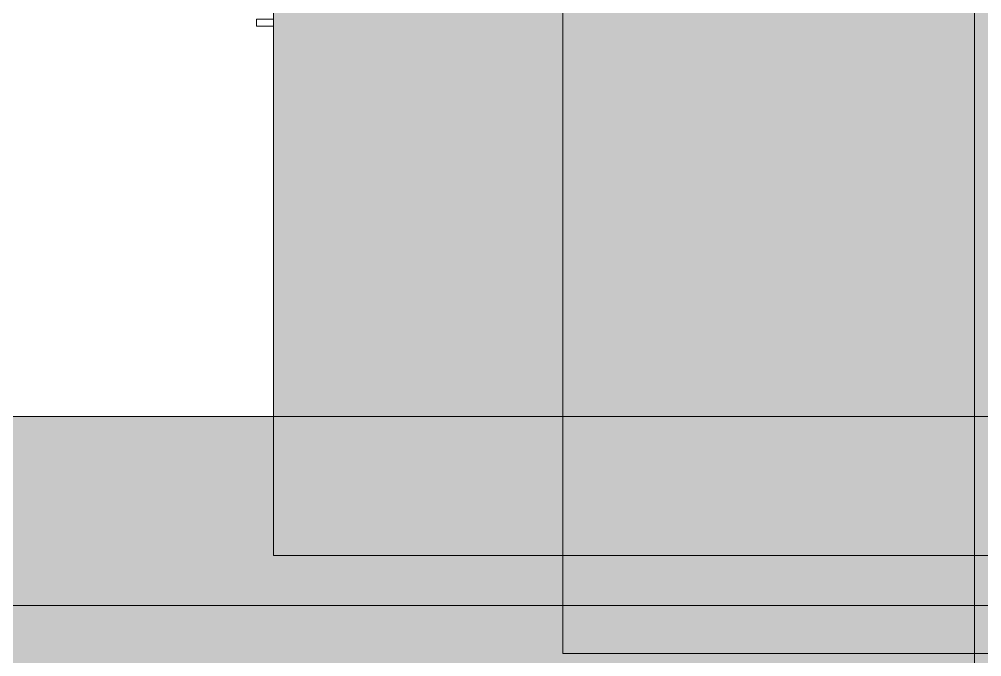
# Model space of a CAD drawing. Header units: metres. Extents: x -208 to 1512, y -277 to 123.
# Drawn here: x 3.227 to 4.091, y -24.426 to -23.853 of the extents above; entities that cross this region are included whole.
import ezdxf

# ---------------------------------------------------------------- set-up
doc = ezdxf.new("R2010")
doc.units = ezdxf.units.M
doc.header["$MEASUREMENT"] = 0
doc.linetypes.add('Wipeout_Contour', pattern=[1, 0, -1])
for name, color, linetype in [('220 Bodenaufbau - Außen_ Gefälle', 7, 'Continuous'), ('325 Dachfenster', 7, 'Continuous'), ('330 Dachaufbau', 7, 'Continuous'), ('725 Nachbarbebauung', 7, 'Continuous')]:
    doc.layers.add(name, color=color, linetype=linetype)

# ---------------------------------------------------------------- blocks, each defined once
blk = doc.blocks.new('Decke_52_4', base_point=(0.22443, -21.535))
at = {"layer": '220 Bodenaufbau - Außen_ Gefälle', "color": 7, "linetype": 'Continuous', "lineweight": 13, "flags": 128}
blk.add_lwpolyline([(12.50503, -23.96), (9.82002, -23.96), (9.82002, -25.82), (7.92503, -25.82), (7.92503, -23.96), (5.45089, -23.96), (5.45089, -24.38), (3.02503, -24.38), (3.02503, -21.535), (0.22443, -21.535), (0.23538, -30.31503)], dxfattribs=at)
blk = doc.blocks.new('Dachfläche_9_4', base_point=(0.03449, -21.27914))
at = {"layer": '330 Dachaufbau', "linetype": 'Continuous', "lineweight": 0, "true_color": 0x000000}
h = blk.add_hatch(color=18, dxfattribs=at)
h.paths.add_polyline_path([(3.45503, -24.335), (5.45089, -24.335), (5.45089, -22.14), (5.55503, -22.14), (5.55503, -21.27914), (0.03449, -21.27914), (0.03837, -24.39504), (0.05981, -24.39504), (0.05981, -21.295), (3.19503, -21.295), (3.19503, -21.585), (3.45503, -21.585)])
h.paths.add_polyline_path([(3.71482, -23.72517), (3.71482, -22.2008), (4.49482, -22.2008), (4.49482, -23.72517)], flags=0)
at = {"layer": '330 Dachaufbau', "color": 7, "linetype": 'Continuous', "lineweight": 18, "flags": 128}
for points in [[(3.45503, -24.335), (3.45503, -21.585)], [(5.45089, -24.335), (3.45503, -24.335)]]:
    blk.add_lwpolyline(points, dxfattribs=at)
blk = doc.blocks.new('DF Marker 27[473]_4', base_point=(4.08471, -22.86773))
at = {"layer": '325 Dachfenster', "color": 7, "linetype": 'Continuous', "lineweight": 13}
blk.add_line((4.08471, -19.11148), (4.08471, -24.9007), dxfattribs=at)
blk = doc.blocks.new('VELUX SlopeRoofBundle[12]_4')
at = {"layer": '325 Dachfenster', "linetype": 'Continuous', "lineweight": 0}
blk.add_line((4.08471, -19.11148), (4.08471, -24.9007), dxfattribs=at)
at = {"color": 254, "linetype": 'Wipeout_Contour', "lineweight": 0, "ltscale": 96.436289}
blk.add_wipeout([(3.43971, -23.85323), (3.43971, -23.85888), (3.45503, -23.85888), (3.45503, -23.85323)], dxfattribs=at).dxf.layer = '325 Dachfenster'
at = {"layer": '325 Dachfenster', "linetype": 'Continuous', "lineweight": 0, "flags": 128}
blk.add_lwpolyline([(3.45503, -23.85323), (3.43971, -23.85323)], dxfattribs=at)
at = {"color": 254, "linetype": 'Wipeout_Contour', "lineweight": 0, "ltscale": 96.448711}
blk.add_wipeout([(3.43971, -23.8591), (3.43971, -23.85931), (3.45503, -23.85931), (3.45503, -23.8591)], dxfattribs=at).dxf.layer = '325 Dachfenster'
at = {"color": 254, "linetype": 'Wipeout_Contour', "lineweight": 0, "ltscale": 96.447872}
blk.add_wipeout([(3.43971, -23.85888), (3.43971, -23.8591), (3.45503, -23.8591), (3.45503, -23.85888)], dxfattribs=at).dxf.layer = '325 Dachfenster'
at = {"layer": '325 Dachfenster', "linetype": 'Continuous', "lineweight": 0, "flags": 128}
for points in [[(3.43971, -23.85323), (3.43971, -23.85888)], [(3.43971, -23.85888), (3.43971, -23.8591)], [(3.43971, -23.8591), (3.43971, -23.85931)], [(3.45503, -23.85931), (3.43971, -23.85931)], [(3.45503, -23.85323), (3.45503, -23.85888)], [(3.45503, -23.85888), (3.45503, -23.8591)], [(3.45503, -23.8591), (3.45503, -23.85931)]]:
    blk.add_lwpolyline(points, dxfattribs=at)
at = {"layer": '325 Dachfenster', "color": 7, "lineweight": 13}
blk.add_blockref('DF Marker 27[473]_4', (4.08471, -22.86773), dxfattribs=at)
blk = doc.blocks.new('Dachfläche_24_4', base_point=(4.55611, -22.1008))
at = {"layer": '325 Dachfenster', "color": 7, "linetype": 'Continuous', "lineweight": 13, "true_color": 0xf4f4f4, "flags": 128}
for points in [[(3.71482, -23.80295), (3.71482, -24.42284)], [(3.71482, -24.42284), (4.49482, -24.42284)]]:
    blk.add_lwpolyline(points, dxfattribs=at)
at = {"layer": '325 Dachfenster', "linetype": 'Continuous', "lineweight": 0}
blk.add_blockref('VELUX SlopeRoofBundle[12]_4', (0, 0), dxfattribs=at)

msp = doc.modelspace()

# ---------------------------------------------------------------- block references
at = {"layer": '220 Bodenaufbau - Außen_ Gefälle', "color": 7, "linetype": 'Continuous', "lineweight": 13}
msp.add_blockref('Decke_52_4', (0.22443, -21.535), dxfattribs=at)

# ---------------------------------------------------------------- next in the draw order: block references
at = {"layer": '330 Dachaufbau', "color": 7, "linetype": 'Continuous', "lineweight": 18}
msp.add_blockref('Dachfläche_9_4', (0.03449, -21.27914), dxfattribs=at)

# ---------------------------------------------------------------- next in the draw order: block references
at = {"layer": '325 Dachfenster', "color": 7, "linetype": 'Continuous', "lineweight": 13, "true_color": 0xf4f4f4}
msp.add_blockref('Dachfläche_24_4', (4.55611, -22.1008), dxfattribs=at)

# ---------------------------------------------------------------- next in the draw order: hatches: boundary and pattern name
at = {"layer": '725 Nachbarbebauung', "linetype": 'Continuous', "lineweight": 0, "true_color": 0x3b3b3b}
h = msp.add_hatch(color=250, dxfattribs=at)
h.paths.add_polyline_path([(3.19496, -24.21007), (3.19496, -21.36507), (0.05429, -21.36507), (0.06566, -30.48496), (1.0851, -30.48496), (1.0851, -31.50993), (4.16496, -31.50993), (4.16496, -30.18996), (9.66496, -30.18996), (9.66496, -29.68992), (12.51496, -29.68992), (12.51496, -28.98992), (14.7551, -28.98992), (14.7551, -30.10993), (17.93496, -30.10993), (17.93496, -28.36493), (18.86264, -28.36493), (18.88045, -24.21011), (15.47496, -24.21011), (15.47496, -21.36507), (12.3351, -21.36507), (12.3351, -23.79006), (9.97544, -23.79006), (9.97544, -25.97041), (7.77461, -25.97041), (7.77461, -23.79007), (5.1751, -23.79007), (5.1751, -24.21007)])
h.paths.add_polyline_path([(12.26496, -28.73992), (15.0051, -28.73992), (15.0051, -29.85993), (17.68496, -29.85993), (17.68496, -28.11493), (18.61371, -28.11493), (18.62937, -24.46011), (15.22496, -24.46011), (15.22496, -21.61507), (12.5851, -21.61507), (12.5851, -24.04006), (10.22544, -24.04006), (10.22544, -26.22041), (7.52461, -26.22041), (7.52461, -24.04007), (5.4251, -24.04007), (5.4251, -24.46007), (2.94496, -24.46007), (2.94496, -21.61507), (0.3046, -21.61507), (0.31535, -30.23496), (1.3351, -30.23496), (1.3351, -31.25993), (3.91496, -31.25993), (3.91496, -29.93996), (9.41496, -29.93996), (9.41496, -29.43992), (12.26496, -29.43992)], flags=0)

# ---------------------------------------------------------------- next in the draw order: linework, layer by layer
at = {"layer": '725 Nachbarbebauung', "color": 7, "linetype": 'Continuous', "lineweight": 13, "flags": 128}
msp.add_lwpolyline([(18.86264, -28.36493), (18.88045, -24.21011), (15.47496, -24.21011), (15.47496, -21.36507), (12.3351, -21.36507), (12.3351, -23.79006), (9.97544, -23.79006), (9.97544, -25.97041), (7.77461, -25.97041), (7.77461, -23.79007), (5.1751, -23.79007), (5.1751, -24.21007), (3.19496, -24.21007), (3.19496, -21.36507), (0.05429, -21.36507), (0.06566, -30.48496)], dxfattribs=at)

doc.saveas('drawing.dxf')
